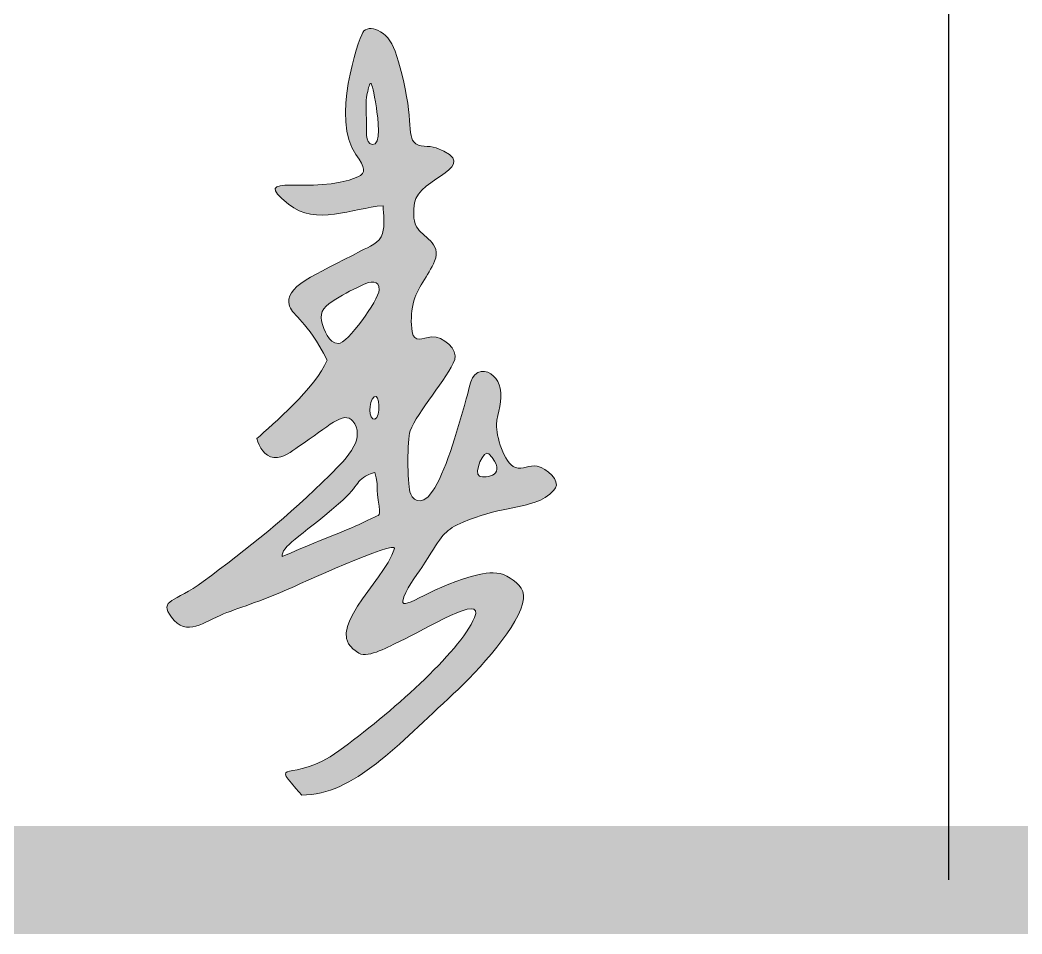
# Model space of a CAD drawing. Extents: x 5874492 to 7194610, y -939842 to -279257.
# Drawn here: x 6179021.7 to 6179485.8, y -772256.2 to -771832.9 of the extents above; entities that cross this region are included whole.
import ezdxf
from ezdxf.enums import TextEntityAlignment as Align

# ---------------------------------------------------------------- set-up
doc = ezdxf.new("R2010")
doc.units = 0
doc.header["$LTSCALE"] = 1000
doc.linetypes.add('DASH', pattern=[0.35, 0.25, -0.1])
doc.layers.add('S-板-COLU', color=50, linetype='DASH', lineweight=20)
doc.layers.add('S-通用-TEXT', color=7, linetype='Continuous', lineweight=20)
doc.layers.add('Y-云图图框', color=7, linetype='Continuous')
doc.styles.add('_YT_Name', font='', dxfattribs={"width": 0.8})
doc.styles.add('_YT_Sign_Text', font='ros.shx', dxfattribs={"width": 0.8, "bigfont": 'hztxt.shx'})
doc.styles.get("Standard").update_dxf_attribs({"font": 'gbenor.shx', "bigfont": 'gbcbig.shx'})
doc.styles.get('_YT_Name').set_extended_font_data('SimHei')

# ---------------------------------------------------------------- blocks, each defined once
blk = doc.blocks.new('ECMCTK_A1_竖_单行图名--0')
blk.add_line((428, 50.0004), (428, 10.0004))
for points, const_width in [([(10, 10), (584, 10), (584, 816), (10, 816)], 1), ([(326, 10), (584, 10), (584, 50.0004), (326, 50.0004)], 0.45)]:
    blk.add_lwpolyline(points, close=True, dxfattribs=dict(const_width=const_width))
at = {"color": 80, "flags": 3}
for tag, height, p in [('YTHQINS', 3, (593.3141, 817.5)), ('ECMCKEY', 3, (440.0921, 590.5707)), ('YTTQINS', 3.75, (595.351, 11.875)), ('YTFRAME', 3, (375.9724, 4.9218)), ('YTBARCODE_T1', 3, (493.7445, 4.5698))]:
    blk.add_attdef(tag, text='', height=height, dxfattribs=at).set_placement(p, align=Align.MIDDLE_CENTER)
for tag, height, style, width, p in [('工程号', 4, '_YT_Sign_Text', 0.5, (557.0764, 44.1228)), ('证书编号', 4, '_YT_Sign_Text', 0.8, (461.8657, 43.8115)), ('审查批准号', 4, '_YT_Sign_Text', 0.8, (514.0642, 43.8115)), ('设计单位', 6, '_YT_Name', 0.8, (376.7464, 38.6013)), ('建设单位', 4, '_YT_Sign_Text', 0.8, (487.9603, 36.1137)), ('阶段', 4, '_YT_Sign_Text', 0.8, (557.0764, 35.8141)), ('项目号', 4, '_YT_Sign_Text', 0.5, (575.0773, 33.7207)), ('项目名称', 4, '_YT_Sign_Text', 0.8, (487.9603, 28.1137)), ('专业', 4, '_YT_Sign_Text', 0.8, (557.0764, 27.3099)), ('图纸编号', 4, '_YT_Sign_Text', 0.5, (556.9285, 19.3623)), ('图纸名称', 4.5, '_YT_Name', 0.8, (488.3892, 15.0634)), ('版本号', 4, '_YT_Sign_Text', 0.8, (575.0773, 13.0018)), ('日期', 4, '_YT_Sign_Text', 0.5, (556.8795, 12.1289)), ('出图比例', 4.2, '_YT_Sign_Text', 0.8, (434.8247, 11.7815))]:
    blk.add_attdef(tag, text='', height=height, dxfattribs=dict(style=style, width=width)).set_placement(p, align=Align.CENTER)
at = {"style": '_YT_Sign_Text', "width": 0.8, "flags": 3}
for tag, p, height in [('{校对人}', (411.3493, 26.5305), 6.24), ('{审定人}', (358.87, 26.4515), 6.24), ('[审定人]', (343.9455, 27.8081), 4.104), ('[校对人]', (395.235, 27.8243), 4.104), ('{审核人}', (359.9801, 18.4397), 6.24), ('{设计人}', (411.4799, 18.5391), 6.24), ('[设计人]', (395.4725, 20.2111), 4.104), ('[审核人]', (344.0124, 19.7555), 4.104), ('{项目负责人}', (361.2801, 10.719), 6.24), ('{专业负责人}', (411.5792, 10.3608), 6.24), ('[项目负责人]', (343.7775, 12.0121), 4.104), ('[专业负责人]', (395.741, 11.7681), 4.104)]:
    blk.add_attdef(tag, p, '', height=height, dxfattribs=at)
at = {"color": 80, "flags": 3}
for tag, p in [('YTQRCODE', (304.556, 12.0732)), ('YTBZSIT', (10, 10)), ('EXT_TK_LEFT', (10, 10))]:
    blk.add_attdef(tag, p, '', height=3, dxfattribs=at)
blk = doc.blocks.new('jg-jiangqingchun')
h = blk.add_hatch(color=256)
edge = h.paths.add_edge_path()
edge.add_spline(control_points=[(817, 225.63), (816.22, 230.03), (816.5, 234.34), (817.43, 238.67)], knot_values=[0, 0, 0, 0, 1, 1, 1, 1], degree=3, periodic=0)
edge.add_spline(control_points=[(817.43, 238.67), (819.01, 245.95), (824.5, 251.46), (827.36, 258.44)], knot_values=[0, 0, 0, 0, 1, 1, 1, 1], degree=3, periodic=0)
edge.add_spline(control_points=[(827.36, 258.44), (830.8, 266.84), (821.49, 269.56), (818.99, 274.35)], knot_values=[0, 0, 0, 0, 1, 1, 1, 1], degree=3, periodic=0)
edge.add_spline(control_points=[(818.99, 274.35), (817.2, 277.77), (817.59, 281.64), (818.07, 285.35)], knot_values=[0, 0, 0, 0, 1, 1, 1, 1], degree=3, periodic=0)
edge.add_spline(control_points=[(818.07, 285.35), (819.56, 297.07), (850.9, 302.22), (828.02, 310.87)], knot_values=[0, 0, 0, 0, 1, 1, 1, 1], degree=3, periodic=0)
edge.add_spline(control_points=[(828.02, 310.87), (824.6, 312.16), (820.21, 310.66), (817.68, 313.64)], knot_values=[0, 0, 0, 0, 1, 1, 1, 1], degree=3, periodic=0)
edge.add_spline(control_points=[(817.68, 313.64), (814.51, 317.38), (818.05, 328.7), (809.01, 355.64)], knot_values=[0, 0, 0, 0, 1, 1, 1, 1], degree=3, periodic=0)
edge.add_spline(control_points=[(809.01, 355.64), (805.67, 365.57), (796.5, 368.42), (794.11, 364.31)], knot_values=[0, 0, 0, 0, 1, 1, 1, 1], degree=3, periodic=0)
edge.add_spline(control_points=[(794.11, 364.31), (791.91, 360.52), (779.37, 323.9), (790.91, 307.79)], knot_values=[0, 0, 0, 0, 1, 1, 1, 1], degree=3, periodic=0)
edge.add_spline(control_points=[(790.91, 307.79), (795.34, 301.6), (795.69, 299.17), (791.71, 297.42)], knot_values=[0, 0, 0, 0, 1, 1, 1, 1], degree=3, periodic=0)
edge.add_spline(control_points=[(791.71, 297.42), (771.21, 288.39), (739.99, 300.51), (759.69, 284.72)], knot_values=[0, 0, 0, 0, 1, 1, 1, 1], degree=3, periodic=0)
edge.add_spline(control_points=[(759.69, 284.72), (772.39, 274.53), (789.02, 282.91), (803.53, 284.08)], knot_values=[0, 0, 0, 0, 1, 1, 1, 1], degree=3, periodic=0)
edge.add_spline(control_points=[(803.53, 284.08), (803.53, 279.85), (804.47, 275.36), (803.21, 271.12)], knot_values=[0, 0, 0, 0, 1, 1, 1, 1], degree=3, periodic=0)
edge.add_spline(control_points=[(803.21, 271.12), (801.88, 266.65), (797.06, 265.17), (793.25, 263.14)], knot_values=[0, 0, 0, 0, 1, 1, 1, 1], degree=3, periodic=0)
edge.add_spline(control_points=[(793.25, 263.14), (771.62, 251.66), (757.09, 246.6), (760.19, 237.5)], knot_values=[0, 0, 0, 0, 1, 1, 1, 1], degree=3, periodic=0)
edge.add_spline(control_points=[(760.19, 237.5), (761.79, 232.8), (768.22, 230.98), (777.52, 212.56)], knot_values=[0, 0, 0, 0, 1, 1, 1, 1], degree=3, periodic=0)
edge.add_spline(control_points=[(777.52, 212.56), (772.29, 199.49), (752.21, 182.82), (745.01, 176.15)], knot_values=[0, 0, 0, 0, 1, 1, 1, 1], degree=3, periodic=0)
edge.add_spline(control_points=[(745.01, 176.15), (746.27, 172.29), (748.37, 167.86), (752.86, 167.43)], knot_values=[0, 0, 0, 0, 1, 1, 1, 1], degree=3, periodic=0)
edge.add_spline(control_points=[(752.86, 167.43), (757.33, 167.01), (760.93, 170.19), (764.34, 172.47)], knot_values=[0, 0, 0, 0, 1, 1, 1, 1], degree=3, periodic=0)
edge.add_spline(control_points=[(764.34, 172.47), (778.5, 181.95), (785.12, 189.3), (789.48, 184.27)], knot_values=[0, 0, 0, 0, 1, 1, 1, 1], degree=3, periodic=0)
edge.add_spline(control_points=[(789.48, 184.27), (792.32, 180.98), (791.99, 176.29), (789.98, 172.6)], knot_values=[0, 0, 0, 0, 1, 1, 1, 1], degree=3, periodic=0)
edge.add_spline(control_points=[(789.98, 172.6), (787.13, 167.34), (783.1, 163.53), (778.81, 159.26)], knot_values=[0, 0, 0, 0, 1, 1, 1, 1], degree=3, periodic=0)
edge.add_spline(control_points=[(778.81, 159.26), (760, 140.55), (740.48, 124.95), (720.19, 109.99)], knot_values=[0, 0, 0, 0, 1, 1, 1, 1], degree=3, periodic=0)
edge.add_spline(control_points=[(720.19, 109.99), (706.94, 100.23), (699.47, 101.67), (705.45, 93.46)], knot_values=[0, 0, 0, 0, 1, 1, 1, 1], degree=3, periodic=0)
edge.add_spline(control_points=[(705.45, 93.46), (712.42, 83.91), (720.65, 91.45), (729.61, 94.96)], knot_values=[0, 0, 0, 0, 1, 1, 1, 1], degree=3, periodic=0)
edge.add_spline(control_points=[(729.61, 94.96), (737.46, 98.04), (750.08, 102.05), (759.12, 106.21)], knot_values=[0, 0, 0, 0, 1, 1, 1, 1], degree=3, periodic=0)
edge.add_spline(control_points=[(759.12, 106.21), (763.03, 108.01), (810.19, 129.57), (808.81, 125.27)], knot_values=[0, 0, 0, 0, 1, 1, 1, 1], degree=3, periodic=0)
edge.add_spline(control_points=[(808.81, 125.27), (803.51, 108.68), (774, 86.79), (792.3, 76.75)], knot_values=[0, 0, 0, 0, 1, 1, 1, 1], degree=3, periodic=0)
edge.add_spline(control_points=[(792.3, 76.75), (796.8, 74.28), (806.63, 80.22), (811.35, 82.34)], knot_values=[0, 0, 0, 0, 1, 1, 1, 1], degree=3, periodic=0)
edge.add_spline(control_points=[(811.35, 82.34), (822.64, 87.4), (851, 105.34), (845.84, 93.24)], knot_values=[0, 0, 0, 0, 1, 1, 1, 1], degree=3, periodic=0)
edge.add_spline(control_points=[(845.84, 93.24), (838.92, 77.03), (806.39, 48.58), (782.97, 31.49)], knot_values=[0, 0, 0, 0, 1, 1, 1, 1], degree=3, periodic=0)
edge.add_spline(control_points=[(782.97, 31.49), (760.96, 15.43), (749.82, 29.39), (765.82, 11.01)], knot_values=[0, 0, 0, 0, 1, 1, 1, 1], degree=3, periodic=0)
edge.add_spline(control_points=[(765.82, 11.01), (790.01, 11.01), (810.4, 34.53), (835.99, 57.87)], knot_values=[0, 0, 0, 0, 1, 1, 1, 1], degree=3, periodic=0)
edge.add_spline(control_points=[(835.99, 57.87), (847.78, 68.62), (867.18, 90.28), (868.56, 101.89)], knot_values=[0, 0, 0, 0, 1, 1, 1, 1], degree=3, periodic=0)
edge.add_spline(control_points=[(868.56, 101.89), (869.16, 106.92), (864.82, 110.29), (860.81, 112.46)], knot_values=[0, 0, 0, 0, 1, 1, 1, 1], degree=3, periodic=0)
edge.add_spline(control_points=[(860.81, 112.46), (856.87, 114.59), (852.26, 114.23), (847.99, 113.28)], knot_values=[0, 0, 0, 0, 1, 1, 1, 1], degree=3, periodic=0)
edge.add_spline(control_points=[(847.99, 113.28), (827.97, 108.83), (811.78, 95.76), (812.62, 100.94)], knot_values=[0, 0, 0, 0, 1, 1, 1, 1], degree=3, periodic=0)
edge.add_spline(control_points=[(812.62, 100.94), (813.38, 105.7), (818.95, 112.77), (821.37, 116.47)], knot_values=[0, 0, 0, 0, 1, 1, 1, 1], degree=3, periodic=0)
edge.add_spline(control_points=[(821.37, 116.47), (830.39, 130.29), (831, 132.82), (837.8, 136.16)], knot_values=[0, 0, 0, 0, 1, 1, 1, 1], degree=3, periodic=0)
edge.add_spline(control_points=[(837.8, 136.16), (853.16, 143.72), (866.65, 143.72), (875.15, 147.2)], knot_values=[0, 0, 0, 0, 1, 1, 1, 1], degree=3, periodic=0)
edge.add_spline(control_points=[(875.15, 147.2), (878.36, 148.51), (881.37, 150.48), (883.31, 153.37)], knot_values=[0, 0, 0, 0, 1, 1, 1, 1], degree=3, periodic=0)
edge.add_spline(control_points=[(883.31, 153.37), (885.41, 156.52), (879.65, 162.44), (874.82, 163.46)], knot_values=[0, 0, 0, 0, 1, 1, 1, 1], degree=3, periodic=0)
edge.add_spline(control_points=[(874.82, 163.46), (871.47, 164.16), (868.09, 161.53), (864.78, 162.79)], knot_values=[0, 0, 0, 0, 1, 1, 1, 1], degree=3, periodic=0)
edge.add_spline(control_points=[(864.78, 162.79), (859.36, 164.84), (855.84, 177.61), (856.03, 182.66)], knot_values=[0, 0, 0, 0, 1, 1, 1, 1], degree=3, periodic=0)
edge.add_spline(control_points=[(856.03, 182.66), (856.25, 188.16), (859.13, 193.89), (857.78, 199.5)], knot_values=[0, 0, 0, 0, 1, 1, 1, 1], degree=3, periodic=0)
edge.add_spline(control_points=[(857.78, 199.5), (856.77, 203.7), (853.3, 207.8), (848.94, 207.3)], knot_values=[0, 0, 0, 0, 1, 1, 1, 1], degree=3, periodic=0)
edge.add_spline(control_points=[(848.94, 207.3), (844.11, 206.75), (843.35, 199.22), (842.05, 194.61)], knot_values=[0, 0, 0, 0, 1, 1, 1, 1], degree=3, periodic=0)
edge.add_spline(control_points=[(842.05, 194.61), (837.52, 178.48), (832.06, 159.99), (826.38, 151.78)], knot_values=[0, 0, 0, 0, 1, 1, 1, 1], degree=3, periodic=0)
edge.add_spline(control_points=[(826.38, 151.78), (820.64, 143.5), (816.62, 148.7), (815.89, 151.59)], knot_values=[0, 0, 0, 0, 1, 1, 1, 1], degree=3, periodic=0)
edge.add_spline(control_points=[(815.89, 151.59), (814.78, 155.9), (814.6, 175.6), (816.05, 179.7)], knot_values=[0, 0, 0, 0, 1, 1, 1, 1], degree=3, periodic=0)
edge.add_spline(control_points=[(816.05, 179.7), (819.14, 188.48), (833.49, 204.27), (836.72, 212.83)], knot_values=[0, 0, 0, 0, 1, 1, 1, 1], degree=3, periodic=0)
edge.add_spline(control_points=[(836.72, 212.83), (838.31, 217.06), (831.29, 223.89), (825.95, 223.3)], knot_values=[0, 0, 0, 0, 1, 1, 1, 1], degree=3, periodic=0)
edge.add_spline(control_points=[(825.95, 223.3), (821.52, 222.81), (817.94, 220.31), (817, 225.63)], knot_values=[0, 0, 0, 0, 1, 1, 1, 1], degree=3, periodic=0)
edge = h.paths.add_edge_path(flags=16)
edge.add_spline(control_points=[(801.67, 245.06), (801.28, 240.2), (786.88, 220.07), (782.77, 220.19)], knot_values=[0, 0, 0, 0, 1, 1, 1, 1], degree=3, periodic=0)
edge.add_spline(control_points=[(782.77, 220.19), (778.19, 220.31), (776.16, 226.36), (775.02, 230.72)], knot_values=[0, 0, 0, 0, 1, 1, 1, 1], degree=3, periodic=0)
edge.add_spline(control_points=[(775.02, 230.72), (773.87, 235.07), (776.78, 237.94), (781.53, 240.83)], knot_values=[0, 0, 0, 0, 1, 1, 1, 1], degree=3, periodic=0)
edge.add_spline(control_points=[(781.53, 240.83), (785.64, 243.33), (790.37, 245.6), (794.39, 247.58)], knot_values=[0, 0, 0, 0, 1, 1, 1, 1], degree=3, periodic=0)
edge.add_spline(control_points=[(794.39, 247.58), (797.07, 248.9), (802.05, 249.9), (801.67, 245.06)], knot_values=[0, 0, 0, 0, 1, 1, 1, 1], degree=3, periodic=0)
edge = h.paths.add_edge_path(flags=16)
edge.add_spline(control_points=[(799.3, 195.49), (802.06, 197.59), (802.43, 186.06), (799.63, 185.25)], knot_values=[0, 0, 0, 0, 1, 1, 1, 1], degree=3, periodic=0)
edge.add_spline(control_points=[(799.63, 185.25), (796.83, 184.44), (796.54, 193.39), (799.3, 195.49)], knot_values=[0, 0, 0, 0, 1, 1, 1, 1], degree=3, periodic=0)
edge = h.paths.add_edge_path(flags=16)
edge.add_spline(control_points=[(799.63, 160.54), (801.71, 152.47), (799.91, 156.15), (801.2, 147.59)], knot_values=[0, 0, 0, 0, 1, 1, 1, 1], degree=3, periodic=0)
edge.add_spline(control_points=[(801.2, 147.59), (802.46, 139.26), (802.24, 141.34), (798.05, 139.16)], knot_values=[0, 0, 0, 0, 1, 1, 1, 1], degree=3, periodic=0)
edge.add_spline(control_points=[(798.05, 139.16), (787.86, 133.87), (779.6, 131.46), (756.72, 121.53)], knot_values=[0, 0, 0, 0, 1, 1, 1, 1], degree=3, periodic=0)
edge.add_spline(control_points=[(756.72, 121.53), (756.28, 126.21), (764.62, 130.3), (782.9, 145.99)], knot_values=[0, 0, 0, 0, 1, 1, 1, 1], degree=3, periodic=0)
edge.add_spline(control_points=[(782.9, 145.99), (793.95, 155.47), (789.83, 157.22), (799.63, 160.54)], knot_values=[0, 0, 0, 0, 1, 1, 1, 1], degree=3, periodic=0)
edge = h.paths.add_edge_path(flags=16)
edge.add_spline(control_points=[(848.08, 158.82), (845.2, 159.97), (850.21, 171.66), (852.52, 169.16)], knot_values=[0, 0, 0, 0, 1, 1, 1, 1], degree=3, periodic=0)
edge.add_spline(control_points=[(852.52, 169.16), (861.85, 158.99), (850.97, 157.68), (848.08, 158.82)], knot_values=[0, 0, 0, 0, 1, 1, 1, 1], degree=3, periodic=0)
edge = h.paths.add_edge_path(flags=16)
edge.add_spline(control_points=[(798.35, 312.41), (795.08, 313.04), (795.85, 319.44), (795.77, 323.09)], knot_values=[0, 0, 0, 0, 1, 1, 1, 1], degree=3, periodic=0)
edge.add_spline(control_points=[(795.77, 323.09), (795.69, 327.17), (795.2, 331.77), (796.13, 336.01)], knot_values=[0, 0, 0, 0, 1, 1, 1, 1], degree=3, periodic=0)
edge.add_spline(control_points=[(796.13, 336.01), (797.34, 341.52), (798.08, 344.98), (800.37, 329.42)], knot_values=[0, 0, 0, 0, 1, 1, 1, 1], degree=3, periodic=0)
edge.add_spline(control_points=[(800.37, 329.42), (801.03, 324.91), (803, 311.52), (798.35, 312.41)], knot_values=[0, 0, 0, 0, 1, 1, 1, 1], degree=3, periodic=0)
for points in [[(809.01, 355.64), (805.67, 365.57), (796.5, 368.42), (794.11, 364.31)], [(794.11, 364.31), (791.91, 360.52), (779.37, 323.9), (790.91, 307.79)], [(817.68, 313.64), (814.51, 317.38), (818.05, 328.7), (809.01, 355.64)], [(800.37, 329.42), (798.08, 344.98), (797.34, 341.52), (796.13, 336.01)], [(796.13, 336.01), (795.2, 331.77), (795.69, 327.17), (795.77, 323.09)], [(798.35, 312.41), (803, 311.52), (801.03, 324.91), (800.37, 329.42)], [(795.77, 323.09), (795.85, 319.44), (795.08, 313.04), (798.35, 312.41)], [(828.02, 310.87), (824.6, 312.16), (820.21, 310.66), (817.68, 313.64)], [(790.91, 307.79), (795.34, 301.6), (795.69, 299.17), (791.71, 297.42)], [(818.07, 285.35), (819.56, 297.07), (850.9, 302.22), (828.02, 310.87)], [(791.71, 297.42), (771.21, 288.39), (739.99, 300.51), (759.69, 284.72)], [(759.69, 284.72), (772.39, 274.53), (789.02, 282.91), (803.53, 284.08)], [(803.53, 284.08), (803.53, 279.85), (804.47, 275.36), (803.21, 271.12)], [(818.99, 274.35), (817.2, 277.77), (817.59, 281.64), (818.07, 285.35)], [(827.36, 258.44), (830.8, 266.84), (821.49, 269.56), (818.99, 274.35)], [(803.21, 271.12), (801.88, 266.65), (797.06, 265.17), (793.25, 263.14)], [(793.25, 263.14), (771.62, 251.66), (757.09, 246.6), (760.19, 237.5)], [(817.43, 238.67), (819.01, 245.95), (824.5, 251.46), (827.36, 258.44)], [(781.53, 240.83), (785.64, 243.33), (790.37, 245.6), (794.39, 247.58)], [(794.39, 247.58), (797.07, 248.9), (802.05, 249.9), (801.67, 245.06)], [(801.67, 245.06), (801.28, 240.2), (786.88, 220.07), (782.77, 220.19)], [(760.19, 237.5), (761.79, 232.8), (768.22, 230.98), (777.52, 212.56)], [(775.02, 230.72), (773.87, 235.07), (776.78, 237.94), (781.53, 240.83)], [(817, 225.63), (816.22, 230.03), (816.5, 234.34), (817.43, 238.67)], [(782.77, 220.19), (778.19, 220.31), (776.16, 226.36), (775.02, 230.72)], [(825.95, 223.3), (821.52, 222.81), (817.94, 220.31), (817, 225.63)], [(836.72, 212.83), (838.31, 217.06), (831.29, 223.89), (825.95, 223.3)], [(777.52, 212.56), (772.29, 199.49), (752.21, 182.82), (745.01, 176.15)], [(816.05, 179.7), (819.14, 188.48), (833.49, 204.27), (836.72, 212.83)], [(848.94, 207.3), (844.11, 206.75), (843.35, 199.22), (842.05, 194.61)], [(857.78, 199.5), (856.77, 203.7), (853.3, 207.8), (848.94, 207.3)], [(799.63, 185.25), (796.83, 184.44), (796.54, 193.39), (799.3, 195.49)], [(799.3, 195.49), (802.06, 197.59), (802.43, 186.06), (799.63, 185.25)], [(856.03, 182.66), (856.25, 188.16), (859.13, 193.89), (857.78, 199.5)], [(842.05, 194.61), (837.52, 178.48), (832.06, 159.99), (826.38, 151.78)], [(764.34, 172.47), (778.5, 181.95), (785.12, 189.3), (789.48, 184.27)], [(789.48, 184.27), (792.32, 180.98), (791.99, 176.29), (789.98, 172.6)], [(864.78, 162.79), (859.36, 164.84), (855.84, 177.61), (856.03, 182.66)], [(815.89, 151.59), (814.78, 155.9), (814.6, 175.6), (816.05, 179.7)], [(745.01, 176.15), (746.27, 172.29), (748.37, 167.86), (752.86, 167.43)], [(752.86, 167.43), (757.33, 167.01), (760.93, 170.19), (764.34, 172.47)], [(789.98, 172.6), (787.13, 167.34), (783.1, 163.53), (778.81, 159.26)], [(852.52, 169.16), (850.21, 171.66), (845.2, 159.97), (848.08, 158.82)], [(848.08, 158.82), (850.97, 157.68), (861.85, 158.99), (852.52, 169.16)], [(874.82, 163.46), (871.47, 164.16), (868.09, 161.53), (864.78, 162.79)], [(883.31, 153.37), (885.41, 156.52), (879.65, 162.44), (874.82, 163.46)], [(778.81, 159.26), (760, 140.55), (740.48, 124.95), (720.19, 109.99)], [(782.9, 145.99), (793.95, 155.47), (789.83, 157.22), (799.63, 160.54)], [(799.63, 160.54), (801.71, 152.47), (799.91, 156.15), (801.2, 147.59)], [(875.15, 147.2), (878.36, 148.51), (881.37, 150.48), (883.31, 153.37)], [(826.38, 151.78), (820.64, 143.5), (816.62, 148.7), (815.89, 151.59)], [(756.72, 121.53), (756.28, 126.21), (764.62, 130.3), (782.9, 145.99)], [(801.2, 147.59), (802.46, 139.26), (802.24, 141.34), (798.05, 139.16)], [(837.8, 136.16), (853.16, 143.72), (866.65, 143.72), (875.15, 147.2)], [(798.05, 139.16), (787.86, 133.87), (779.6, 131.46), (756.72, 121.53)], [(821.37, 116.47), (830.39, 130.29), (831, 132.82), (837.8, 136.16)], [(759.12, 106.21), (763.03, 108.01), (810.19, 129.57), (808.81, 125.27)], [(808.81, 125.27), (803.51, 108.68), (774, 86.79), (792.3, 76.75)], [(812.62, 100.94), (813.38, 105.7), (818.95, 112.77), (821.37, 116.47)], [(847.99, 113.28), (827.97, 108.83), (811.78, 95.76), (812.62, 100.94)], [(860.81, 112.46), (856.87, 114.59), (852.26, 114.23), (847.99, 113.28)], [(868.56, 101.89), (869.16, 106.92), (864.82, 110.29), (860.81, 112.46)], [(720.19, 109.99), (706.94, 100.23), (699.47, 101.67), (705.45, 93.46)], [(729.61, 94.96), (737.46, 98.04), (750.08, 102.05), (759.12, 106.21)], [(811.35, 82.34), (822.64, 87.4), (851, 105.34), (845.84, 93.24)], [(835.99, 57.87), (847.78, 68.62), (867.18, 90.28), (868.56, 101.89)], [(705.45, 93.46), (712.42, 83.91), (720.65, 91.45), (729.61, 94.96)], [(845.84, 93.24), (838.92, 77.03), (806.39, 48.58), (782.97, 31.49)], [(792.3, 76.75), (796.8, 74.28), (806.63, 80.22), (811.35, 82.34)], [(765.82, 11.01), (790.01, 11.01), (810.4, 34.53), (835.99, 57.87)], [(782.97, 31.49), (760.96, 15.43), (749.82, 29.39), (765.82, 11.01)]]:
    blk.add_open_spline(points, degree=3)
blk = doc.blocks.new('A$C105B0D0C')
at = {"layer": 'S-通用-TEXT', "xscale": 2, "yscale": 2, "zscale": 2}
blk.add_blockref('jg-jiangqingchun', (-292.34, -22.01, 13.79), dxfattribs=at)
blk = doc.blocks.new('sgfjhgfkjhgkjhlk')
at = {"layer": 'S-通用-TEXT'}
blk.add_blockref('A$C105B0D0C', (6115229.2, -1411296.26, -13.79), dxfattribs=at)

msp = doc.modelspace()

# ---------------------------------------------------------------- block references
at = {"layer": 'S-板-COLU', "xscale": 0.5, "yscale": 0.5, "zscale": 0.5}
msp.add_blockref('sgfjhgfkjhgkjhlk', (3120917.93, -66543.82), dxfattribs=at)
at = {"layer": 'Y-云图图框', "xscale": 50, "yscale": 50, "zscale": 50}
msp.add_blockref('ECMCTK_A1_竖_单行图名--0', (6158051.72, -772731.25), dxfattribs=at)

doc.saveas('drawing.dxf')
